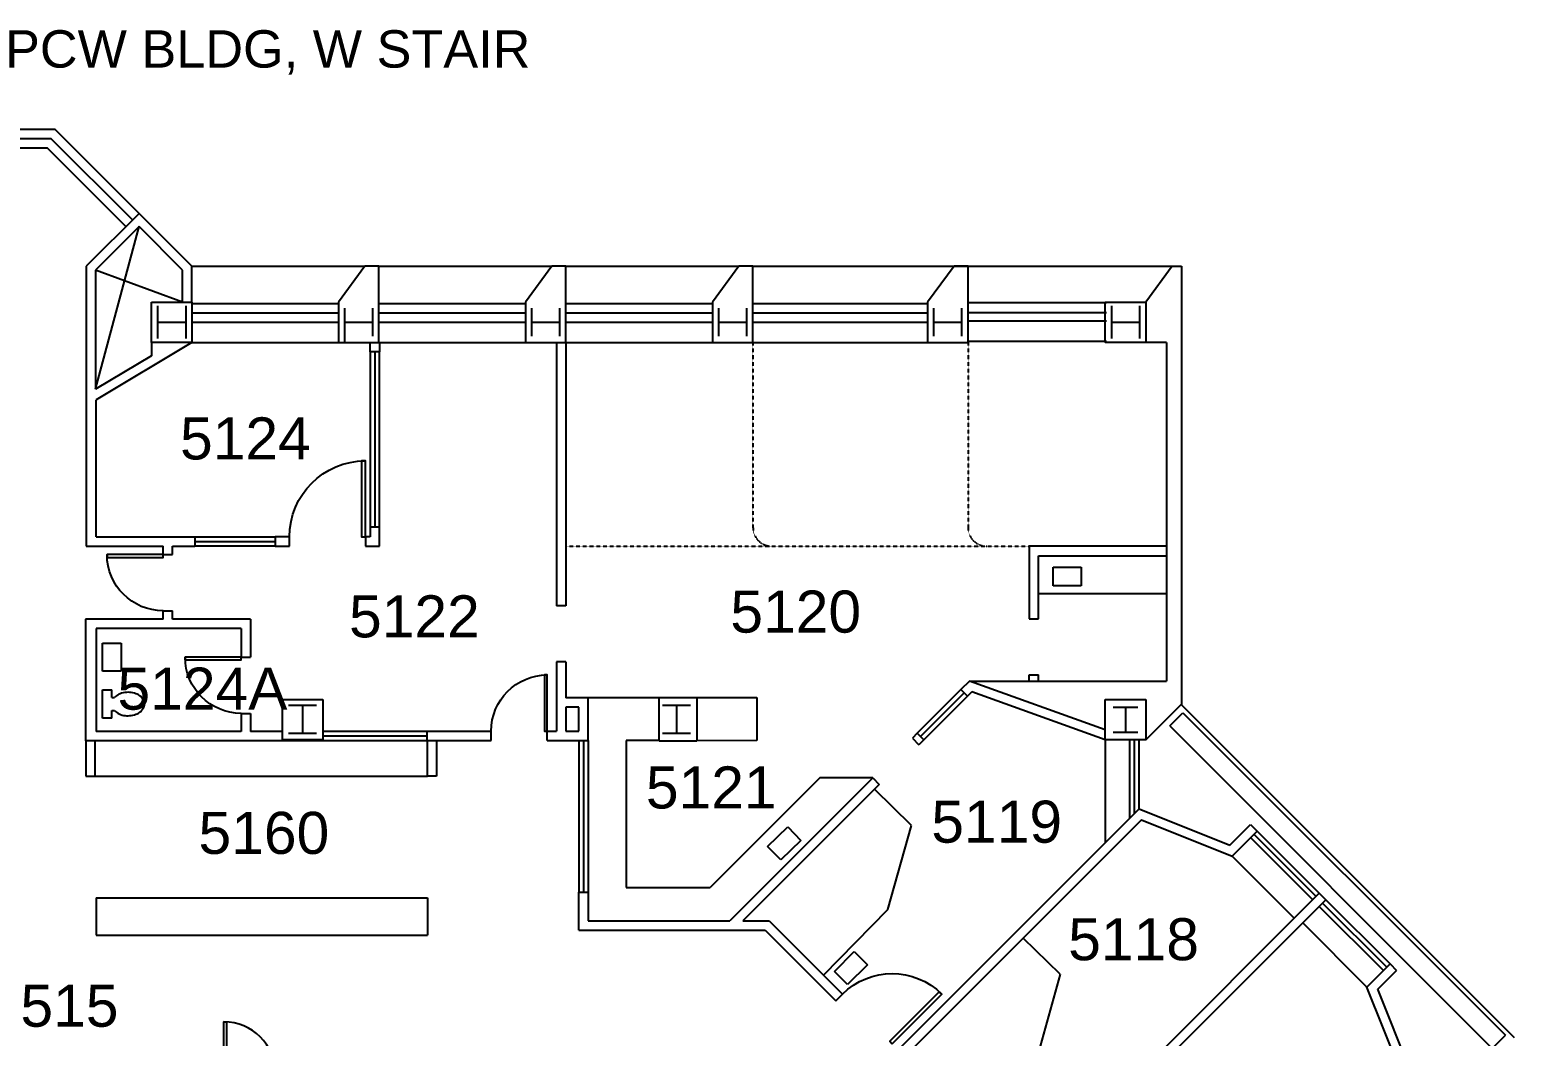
# Model space of a CAD drawing. Extents: x 0 to 5623, y -76 to 3106.
# Drawn here: x 3973 to 4926, y 2460 to 3106 of the extents above; entities that cross this region are included whole.
import ezdxf

# ---------------------------------------------------------------- set-up
doc = ezdxf.new("R2010")
doc.units = 0
doc.header["$MEASUREMENT"] = 0
doc.linetypes.add('HIDDEN2', pattern=[0.1875, 0.125, -0.0625])
doc.layers.get('0').update_dxf_attribs({"linetype": 'CONTINUOUS'})
for name, color, linetype in [('A-ANNO-RNUM', 4, 'CONTINUOUS'), ('A-ANNO-TEXT-STAIR', 4, 'CONTINUOUS'), ('A-DOOR', 2, 'CONTINUOUS'), ('A-FLOR-CASE', 3, 'CONTINUOUS'), ('A-FLOR-CASE-UPPR', 3, 'HIDDEN2'), ('A-FLOR-PFIX', 2, 'CONTINUOUS'), ('A-FLOR-PLNT', 3, 'CONTINUOUS'), ('A-FLOR-SHFT', 1, 'CONTINUOUS'), ('A-GLAZ', 2, 'CONTINUOUS'), ('A-GLAZ-SILL', 1, 'CONTINUOUS'), ('A-WALL-FULL', 6, 'CONTINUOUS'), ('S-COLS', 5, 'CONTINUOUS')]:
    doc.layers.add(name, color=color, linetype=linetype)
doc.layers.get('0').freeze()
doc.styles.add('ARIAL', font='arial.ttf')

# ---------------------------------------------------------------- blocks, each defined once
blk = doc.blocks.new('*U8')
for p, q in [((0, 0), (0, 0)), ((-36, 0), (-36, 0))]:
    blk.add_line(p, q)
blk.add_lwpolyline([(0, 0), (0, -36), (-1.75, -36), (-1.75, 0)], close=True)
blk.add_arc((0, 0), 36, 180, 270)

msp = doc.modelspace()

# ---------------------------------------------------------------- linework, layer by layer
at = {"layer": 'A-FLOR-CASE'}
for p, q in [((4575.78, 2905.79), (4664.23, 2905.79)), ((4077.5, 2905), (4175.5, 2905)), ((4197.5, 2905), (4291.5, 2905)), ((4317.5, 2905), (4411.5, 2905)), ((4437.5, 2905), (4549.5, 2905)), ((4620.72, 2743.84), (4702.85, 2743.84)), ((4377.36, 2676.91), (4331.73, 2676.91)), ((4401.5, 2677.09), (4440, 2677.09)), ((4440, 2677.09), (4440, 2649.54)), ((4009.39, 2649.27), (4009.39, 2626.59)), ((4015.37, 2626.59), (4015.37, 2649.27)), ((4228.7, 2626.59), (4228.7, 2649.54)), ((4234.34, 2649.54), (4234.34, 2626.59)), ((4377.36, 2649.54), (4356.07, 2649.54)), ((4356.07, 2649.54), (4356.07, 2555.24)), ((4440, 2649.54), (4401.5, 2649.45)), ((4663.5, 2650), (4663.5, 2583.95)), ((4009.39, 2626.59), (4015.37, 2626.59)), ((4015.37, 2626.59), (4228.7, 2626.59)), ((4234.34, 2626.59), (4228.7, 2626.59)), ((4480.38, 2625.68), (4409.93, 2555.24)), ((4514.32, 2625.68), (4480.38, 2625.68)), ((4784.76, 2535.51), (4744.88, 2575.38)), ((4356.07, 2555.24), (4409.93, 2555.24)), ((4015.94, 2548.59), (4228.7, 2548.59)), ((4015.94, 2548.59), (4015.94, 2524.59)), ((4228.7, 2548.59), (4228.7, 2524.59)), ((4015.94, 2524.59), (4228.7, 2524.59)), ((4831.38, 2491.38), (4790.26, 2532.51))]:
    msp.add_line(p, q, dxfattribs=at)
at = {"layer": 'A-FLOR-CASE-UPPR'}
for p, q in [((4437.5, 2905), (4437.5, 2786.26)), ((4575.5, 2905), (4575.5, 2786.26)), ((4317.5, 2774.26), (4614.63, 2774.26))]:
    msp.add_line(p, q, dxfattribs=at)
for centre in [(4449.5, 2786.26), (4587.5, 2786.26)]:
    msp.add_arc(centre, 12, 180, 270, dxfattribs=at)
at = {"layer": 'A-FLOR-PFIX'}
for p, q in [((4630.1, 2748.87), (4630.1, 2760.87)), ((4630.1, 2760.87), (4648.1, 2760.87)), ((4648.1, 2760.87), (4648.1, 2748.87)), ((4648.1, 2748.87), (4630.1, 2748.87)), ((4020, 2712), (4032, 2712)), ((4020, 2694), (4020, 2712)), ((4032, 2712), (4032, 2694)), ((4032, 2694), (4020, 2694)), ((4020, 2682), (4026, 2682)), ((4020, 2664), (4020, 2682)), ((4026, 2677.23), (4026, 2682)), ((4026, 2677.23), (4027.85, 2677.23)), ((4026, 2668.77), (4027.85, 2668.77)), ((4026, 2664), (4026, 2668.77)), ((4026, 2664), (4020, 2664)), ((4446.88, 2581.52), (4459.77, 2594.08)), ((4459.77, 2594.08), (4468.15, 2585.49)), ((4468.15, 2585.49), (4455.26, 2572.92)), ((4455.26, 2572.92), (4446.88, 2581.52)), ((4489.72, 2501.4), (4502.45, 2514.13)), ((4510.94, 2505.65), (4498.21, 2492.92)), ((4502.45, 2514.13), (4510.94, 2505.65)), ((4498.21, 2492.92), (4489.72, 2501.4))]:
    msp.add_line(p, q, dxfattribs=at)
msp.add_lwpolyline([(4027.85, 2668.77, 0.049345), (4029.08, 2667.7, 0.083339), (4032.69, 2665.93, 0.087478), (4036.5, 2665.5, 0.072039), (4040.66, 2666.1, 0.083339), (4043.92, 2667.7, 0.106661), (4046.27, 2670.27, 0.132138), (4047, 2673, 0.132138), (4046.27, 2675.73, 0.106661), (4043.92, 2678.3, 0.083339), (4040.66, 2679.9, 0.072039), (4036.5, 2680.5, 0.072039), (4032.34, 2679.9, 0.083339), (4029.08, 2678.3, 0.049345), (4027.85, 2677.23, 0.132138)], format="xyb", dxfattribs=at)
at = {"layer": 'A-FLOR-PLNT'}
for p, q in [((4704.89, 2658.89), (4713.38, 2667.38)), ((4713.38, 2667.38), (4920.29, 2460.46)), ((4704.89, 2658.89), (4911.81, 2451.98)), ((4911.81, 2451.98), (4920.29, 2460.46))]:
    msp.add_line(p, q, dxfattribs=at)
at = {"layer": 'A-FLOR-SHFT'}
for points in [[(4015.67, 2874.99), (4043.59, 2979.43)], [(4071.5, 2931), (4015.67, 2951.51)]]:
    msp.add_lwpolyline(points, dxfattribs=at)
at = {"layer": 'A-GLAZ'}
for p, q in [((3921.5, 3036), (3987.01, 3036)), ((4039.34, 2983.67), (3987.01, 3036)), ((4077.5, 2924), (4171.5, 2924)), ((4197.5, 2924), (4291.5, 2924)), ((4317.5, 2924), (4411.5, 2924)), ((4437.5, 2924), (4549.5, 2924)), ((4575.78, 2924.18), (4664.23, 2924.18)), ((4194.84, 2898.98), (4194.84, 2786.42)), ((4079.25, 2777.3), (4130.96, 2777.3)), ((4573.07, 2680.19), (4545.06, 2652.19)), ((4161.38, 2652.58), (4228.31, 2652.58)), ((4328.69, 2649.54), (4328.69, 2552.19)), ((4682.25, 2602.7), (4682.25, 2650)), ((4758.88, 2589.38), (4798.76, 2549.5)), ((4803, 2545.26), (4844.13, 2504.13))]:
    msp.add_line(p, q, dxfattribs=at)
at = {"layer": 'A-GLAZ-SILL'}
for p, q in [((3921.5, 3042), (3989.5, 3042)), ((4043.59, 2987.91), (3989.5, 3042)), ((3921.5, 3030), (3984.53, 3030)), ((4035.1, 2979.43), (3984.53, 3030)), ((4077.5, 2930), (4171.5, 2930)), ((4197.5, 2930), (4291.5, 2930)), ((4317.5, 2930), (4411.5, 2930)), ((4437.5, 2930), (4549.5, 2930)), ((4575.78, 2930.73), (4664.23, 2930.73)), ((4077.5, 2918), (4171.5, 2918)), ((4197.5, 2918), (4291.5, 2918)), ((4317.5, 2918), (4411.5, 2918)), ((4437.5, 2918), (4549.5, 2918)), ((4575.78, 2918.9), (4664.23, 2918.9)), ((4191.8, 2898.98), (4191.8, 2786.42)), ((4197.89, 2786.42), (4197.89, 2898.98)), ((4079.25, 2780.34), (4130.96, 2780.34)), ((4130.96, 2774.26), (4079.25, 2774.26)), ((4570.95, 2682.31), (4542.94, 2654.31)), ((4575.19, 2678.07), (4547.18, 2650.06)), ((4161.38, 2655.62), (4228.31, 2655.62)), ((4161.38, 2649.54), (4228.31, 2649.54)), ((4325.65, 2649.54), (4325.65, 2552.19)), ((4331.73, 2649.54), (4331.73, 2552.19)), ((4679.25, 2599.7), (4679.25, 2650)), ((4685.25, 2605.7), (4685.25, 2650)), ((4761, 2591.5), (4800.88, 2551.62)), ((4756.76, 2587.26), (4796.64, 2547.38)), ((4805.12, 2547.38), (4846.25, 2506.25)), ((4800.88, 2543.14), (4842.01, 2502.01))]:
    msp.add_line(p, q, dxfattribs=at)
at = {"layer": 'A-WALL-FULL'}
for p, q in [((4043.59, 2987.91), (4009.67, 2954)), ((4077.5, 2954), (4043.59, 2987.91)), ((4043.59, 2979.43), (4015.67, 2951.51)), ((4071.5, 2951.51), (4043.59, 2979.43)), ((4009.67, 2954), (4009.67, 2774.26)), ((4077.5, 2954), (4188.5, 2954)), ((4077.5, 2931), (4077.5, 2954)), ((4188.5, 2954), (4171.5, 2931)), ((4197.5, 2954), (4188.5, 2954)), ((4197.5, 2954), (4308.5, 2954)), ((4197.5, 2905), (4197.5, 2954)), ((4308.5, 2954), (4291.5, 2931)), ((4317.5, 2954), (4308.5, 2954)), ((4317.5, 2905), (4317.5, 2954)), ((4317.5, 2954), (4428.5, 2954)), ((4428.5, 2954), (4411.5, 2931)), ((4437.5, 2954), (4428.5, 2954)), ((4437.5, 2905), (4437.5, 2954)), ((4437.5, 2954), (4566.5, 2954)), ((4566.5, 2954), (4549.5, 2931)), ((4566.5, 2954), (4575.5, 2954)), ((4575.5, 2954), (4566.5, 2954)), ((4575.5, 2954), (4712.5, 2954)), ((4575.5, 2905), (4575.5, 2954)), ((4706.5, 2954), (4689.5, 2931)), ((4712.5, 2954), (4712.5, 2672.5)), ((4015.67, 2951.51), (4015.67, 2874.99)), ((4071.5, 2931), (4071.5, 2951.51)), ((4051.5, 2931), (4077.5, 2931)), ((4051.5, 2905), (4051.5, 2931)), ((4077.5, 2931), (4077.5, 2905)), ((4171.5, 2931), (4171.5, 2905)), ((4291.5, 2931), (4291.5, 2905)), ((4411.5, 2931), (4411.5, 2905)), ((4549.5, 2931), (4549.5, 2905)), ((4663.5, 2931), (4689.5, 2931)), ((4663.5, 2905), (4663.5, 2931)), ((4689.5, 2931), (4689.5, 2905)), ((4051.5, 2896.43), (4015.67, 2874.99)), ((4077.5, 2905), (4016.11, 2868.26)), ((4051.5, 2905), (4051.5, 2896.43)), ((4077.5, 2905), (4051.5, 2905)), ((4171.5, 2905), (4197.5, 2905)), ((4191.8, 2898.98), (4191.8, 2905.06)), ((4197.89, 2898.98), (4191.8, 2898.98)), ((4197.89, 2905.06), (4197.89, 2898.98)), ((4291.5, 2905), (4317.5, 2905)), ((4311.5, 2905), (4311.5, 2736)), ((4317.5, 2905), (4317.5, 2736)), ((4411.5, 2905), (4437.5, 2905)), ((4549.5, 2905), (4575.5, 2905)), ((4689.5, 2905), (4663.5, 2905)), ((4702.85, 2905.06), (4689.5, 2905)), ((4702.85, 2905.06), (4702.85, 2687.73)), ((4016.11, 2780.34), (4016.11, 2868.26)), ((4197.89, 2786.42), (4191.8, 2786.42)), ((4191.8, 2786.42), (4191.8, 2780.34)), ((4197.89, 2774.26), (4197.89, 2786.42)), ((4009.67, 2774.26), (4059, 2774.26)), ((4016.11, 2780.34), (4079.25, 2780.34)), ((4059, 2768.85), (4059, 2774.26)), ((4065, 2774.26), (4079.25, 2774.26)), ((4065, 2768.85), (4065, 2774.26)), ((4079.25, 2780.34), (4079.25, 2774.26)), ((4140.09, 2780.34), (4130.96, 2780.34)), ((4130.96, 2780.34), (4130.96, 2774.26)), ((4130.96, 2774.26), (4140.09, 2774.26)), ((4140.09, 2774.26), (4140.09, 2780.34)), ((4191.8, 2780.34), (4188.76, 2780.34)), ((4188.76, 2780.34), (4188.76, 2774.26)), ((4188.76, 2774.26), (4197.89, 2774.26)), ((4702.85, 2774.26), (4614.63, 2774.26)), ((4614.63, 2774.26), (4614.63, 2727.66)), ((4059, 2768.85), (4065, 2768.85)), ((4620.72, 2727.66), (4620.72, 2768.17)), ((4620.72, 2768.17), (4702.85, 2768.17)), ((4317.5, 2736), (4311.5, 2736)), ((4009.29, 2727.45), (4009.29, 2649.27)), ((4059, 2727.45), (4009.29, 2727.45)), ((4059, 2727.45), (4059, 2732.85)), ((4059, 2732.85), (4065, 2732.85)), ((4065, 2727.45), (4065, 2732.85)), ((4115.11, 2727.45), (4065, 2727.45)), ((4115.11, 2727.45), (4115.11, 2703)), ((4614.63, 2727.66), (4620.72, 2727.66)), ((4016.11, 2721.45), (4016.11, 2655.45)), ((4109.11, 2721.45), (4016.11, 2721.45)), ((4109.11, 2721.45), (4109.11, 2703)), ((4109.11, 2703), (4115.11, 2703)), ((4317.5, 2700), (4311.5, 2700)), ((4311.5, 2700), (4311.5, 2655.62)), ((4317.5, 2700), (4317.5, 2676.91)), ((4576.36, 2687.73), (4570.95, 2682.31)), ((4663.5, 2656.38), (4576.36, 2687.73)), ((4576.36, 2687.73), (4702.85, 2687.73)), ((4614.73, 2691.66), (4620.73, 2691.66)), ((4614.73, 2687.73), (4614.73, 2691.66)), ((4620.73, 2687.73), (4620.73, 2691.66)), ((4331.73, 2676.91), (4317.5, 2676.91)), ((4331.73, 2655.62), (4331.73, 2676.91)), ((4377.36, 2677.09), (4401.5, 2677.09)), ((4377.36, 2649.45), (4377.36, 2677.09)), ((4401.5, 2677.09), (4401.5, 2649.45)), ((4570.95, 2682.31), (4575.19, 2678.07)), ((4577.91, 2680.8), (4575.19, 2678.07)), ((4663.5, 2650), (4577.91, 2680.8)), ((4135.5, 2676), (4161.5, 2676)), ((4135.5, 2650), (4135.5, 2676)), ((4161.5, 2676), (4161.5, 2650)), ((4325.73, 2670.91), (4317.5, 2670.91)), ((4317.5, 2670.91), (4317.5, 2655.62)), ((4325.73, 2655.62), (4325.73, 2670.91)), ((4663.5, 2650), (4663.5, 2676)), ((4663.5, 2676), (4689.5, 2676)), ((4689.5, 2676), (4689.5, 2650)), ((4689.5, 2650), (4712.25, 2672.75)), ((4712.5, 2672.5), (4926, 2459)), ((4109.11, 2667), (4115.11, 2667)), ((4109.11, 2667), (4109.11, 2655.45)), ((4115.11, 2667), (4115.11, 2655.45)), ((4162.77, 2649.27), (4009.29, 2649.27)), ((4109.11, 2655.45), (4016.11, 2655.45)), ((4135.5, 2655.45), (4115.11, 2655.45)), ((4161.5, 2650), (4135.5, 2650)), ((4228.31, 2655.62), (4228.31, 2649.54)), ((4228.31, 2655.62), (4269.5, 2655.62)), ((4228.31, 2649.54), (4269.5, 2649.54)), ((4269.5, 2649.54), (4269.5, 2655.62)), ((4305.5, 2649.54), (4305.5, 2655.62)), ((4305.5, 2655.62), (4311.5, 2655.62)), ((4305.5, 2649.54), (4331.73, 2649.54)), ((4317.5, 2655.62), (4325.73, 2655.62)), ((4331.73, 2649.54), (4331.73, 2655.62)), ((4377.36, 2649.45), (4401.5, 2649.45)), ((4542.94, 2654.31), (4539.77, 2651.14)), ((4539.77, 2651.14), (4544.01, 2646.9)), ((4542.94, 2654.31), (4547.18, 2650.06)), ((4547.18, 2650.06), (4544.01, 2646.9)), ((4689.5, 2650), (4663.5, 2650)), ((4689.5, 2650), (4696, 2656.5)), ((4514.32, 2625.68), (4422.57, 2533.94)), ((4518.56, 2621.44), (4431.06, 2533.94)), ((4514.32, 2625.68), (4518.56, 2621.44)), ((4539.12, 2595), (4515.4, 2618.28)), ((4685.25, 2605.7), (4530.65, 2451.1)), ((4685.25, 2605.7), (4743.44, 2582.42)), ((4524.07, 2541.12), (4539.12, 2595)), ((4686.7, 2598.66), (4534.89, 2446.86)), ((4686.7, 2598.66), (4744.88, 2575.38)), ((4743.44, 2582.42), (4756.76, 2595.74)), ((4744.88, 2575.38), (4761, 2591.5)), ((4756.76, 2595.74), (4761, 2591.5)), ((4325.65, 2527.86), (4325.65, 2552.19)), ((4325.65, 2552.19), (4331.73, 2552.19)), ((4331.73, 2552.19), (4331.73, 2533.94)), ((4800.88, 2551.62), (4683.56, 2434.3)), ((4805.12, 2547.38), (4687.82, 2430.08)), ((4800.88, 2551.62), (4805.12, 2547.38)), ((4482.74, 2499.01), (4524.07, 2541.12)), ((4325.65, 2527.86), (4445.41, 2527.86)), ((4331.73, 2533.94), (4422.57, 2533.94)), ((4431.06, 2533.94), (4447.81, 2533.94)), ((4445.41, 2527.86), (4490.71, 2482.56)), ((4447.81, 2533.94), (4494.95, 2486.8)), ((4634.58, 2499.54), (4610.86, 2522.82)), ((4831.38, 2491.38), (4846.25, 2506.25)), ((4846.25, 2506.25), (4850.49, 2502.01)), ((4634.58, 2499.54), (4619.52, 2445.66)), ((4838.42, 2489.94), (4850.49, 2502.01)), ((4490.71, 2482.56), (4494.95, 2486.8)), ((4853.94, 2434.98), (4831.38, 2491.38)), ((4860.99, 2433.54), (4838.42, 2489.94))]:
    msp.add_line(p, q, dxfattribs=at)
at = {"layer": 'S-COLS'}
for p, q in [((4055.5, 2928.5), (4055.5, 2907.5)), ((4073.5, 2928.5), (4073.5, 2907.5)), ((4175.5, 2905), (4175.5, 2927)), ((4193.5, 2909), (4193.5, 2927)), ((4295.5, 2909), (4295.5, 2927)), ((4313.5, 2909), (4313.5, 2927)), ((4415.5, 2909), (4415.5, 2927)), ((4433.5, 2909), (4433.5, 2927)), ((4553.5, 2909), (4553.5, 2927)), ((4571.5, 2909), (4571.5, 2927)), ((4667.5, 2928.5), (4667.5, 2907.5)), ((4685.5, 2928.5), (4685.5, 2907.5)), ((4055.5, 2918), (4073.5, 2918)), ((4175.5, 2918), (4193.5, 2918)), ((4295.5, 2918), (4313.5, 2918)), ((4415.5, 2918), (4433.5, 2918)), ((4553.5, 2918), (4571.5, 2918)), ((4667.5, 2918), (4685.5, 2918)), ((4157.5, 2672), (4139.5, 2672)), ((4148.5, 2672), (4148.5, 2654)), ((4397.5, 2672), (4379.5, 2672)), ((4388.5, 2672), (4388.5, 2654)), ((4668.5, 2671), (4684.5, 2671)), ((4676.5, 2671), (4676.5, 2655)), ((4157.5, 2654), (4139.5, 2654)), ((4397.5, 2654), (4379.5, 2654)), ((4668.5, 2655), (4684.5, 2655))]:
    msp.add_line(p, q, dxfattribs=at)

# ---------------------------------------------------------------- block references
at = {"layer": 'A-DOOR'}
for p, xscale, yscale, zscale, rotation in [((4188.76, 2780.34), -1.351976235716494, 1.351976235716494, 1.351976235716494, 180), ((4526.77, 2454.98), -1.250000000000002, 1.250000000000002, 1.250000000000002, 134.9999999999961), ((4098, 2436), 0.9166666666666666, 0.9166666666666666, 0.9166666666666666, 180.000000000001)]:
    msp.add_blockref('*U8', p, dxfattribs=dict(at, xscale=xscale, yscale=yscale, zscale=zscale, rotation=rotation))
at = {"layer": 'A-DOOR', "xscale": -1}
for p, rotation in [((4059, 2768.85), 270), ((4109.11, 2703), 270), ((4305.5, 2655.62), 180)]:
    msp.add_blockref('*U8', p, dxfattribs=dict(at, rotation=rotation))

# ---------------------------------------------------------------- texts
at = {"layer": 'A-ANNO-RNUM', "style": 'ARIAL'}
for s, p in [('5124', (4069.86, 2829.96)), ('5120', (4422.98, 2718.82)), ('5122', (4178.29, 2715.76)), ('5124A', (4029.71, 2669.36)), ('5121', (4368.77, 2605.95)), ('5119', (4551.92, 2583.99)), ('5160', (4081.71, 2576.8)), ('5118', (4639.76, 2508.55)), ('C515', (3940.21, 2465.88))]:
    msp.add_text(s, height=27, dxfattribs=at).set_placement(p)
at = {"layer": 'A-ANNO-TEXT-STAIR', "style": 'ARIAL'}
msp.add_text('PCW BLDG, W STAIR', height=24, dxfattribs=at).set_placement((3957.56, 3081.42))

doc.saveas('drawing.dxf')
